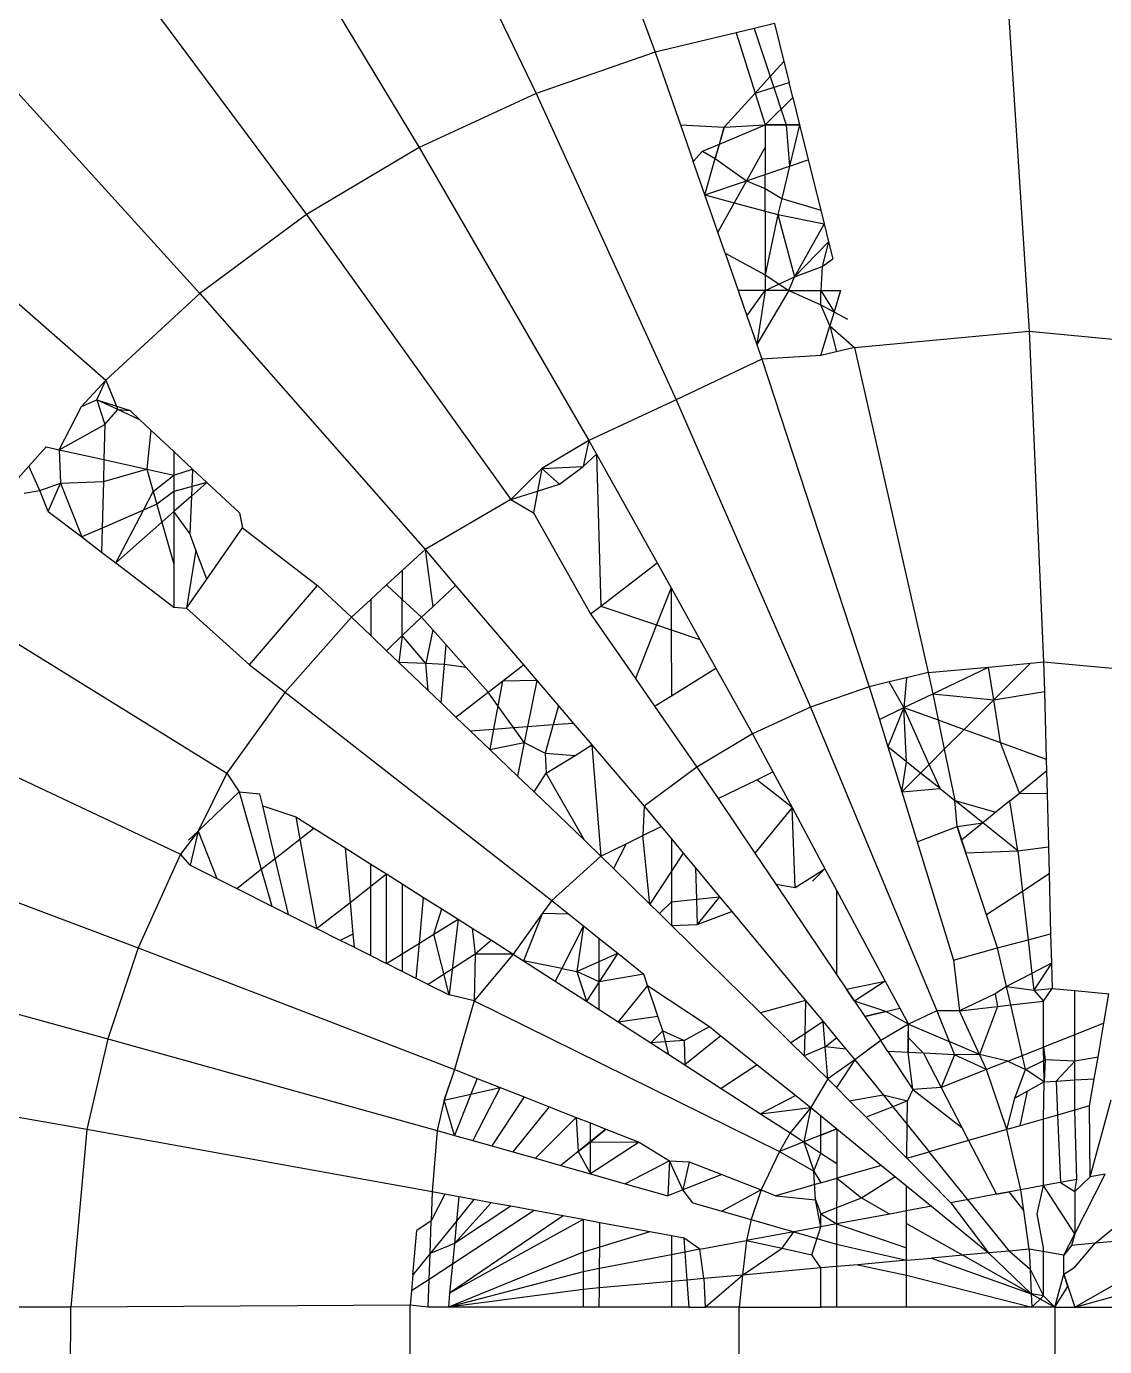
# Model space of a CAD drawing. Header units: millimetres. Extents: x 153 to 4750, y 92 to 3343.
# Drawn here: x 2632.119 to 2634.4, y 1089.032 to 1091.824 of the extents above; entities that cross this region are included whole.
import ezdxf

# ---------------------------------------------------------------- set-up
doc = ezdxf.new("R2010")
doc.units = ezdxf.units.MM

msp = doc.modelspace()

# ---------------------------------------------------------------- linework, layer by layer
for p, q in [((2633.2058, 1092.4273), (2633.4494, 1091.7697)), ((2632.8914, 1092.3185), (2633.1974, 1091.6825)), ((2632.5829, 1092.1755), (2632.9501, 1091.5679)), ((2632.2855, 1091.9988), (2632.7118, 1091.4263)), ((2634.1954, 1091.8763), (2634.2401, 1091.1793)), ((2633.7021, 1091.8302), (2633.6589, 1091.8199)), ((2633.7021, 1091.8302), (2633.7218, 1091.7501)), ((2633.6209, 1091.8108), (2633.4494, 1091.7697)), ((2633.6589, 1091.8199), (2633.6209, 1091.8108)), ((2633.6209, 1091.8108), (2633.661, 1091.6831)), ((2633.6589, 1091.8199), (2633.6927, 1091.718)), ((2632.0044, 1091.7899), (2632.4865, 1091.2589)), ((2633.4494, 1091.7697), (2633.1974, 1091.6825)), ((2633.4494, 1091.7697), (2633.503, 1091.6156)), ((2633.6927, 1091.718), (2633.7218, 1091.7501)), ((2633.7218, 1091.7501), (2633.7328, 1091.7055)), ((2633.661, 1091.6831), (2633.6927, 1091.718)), ((2633.6927, 1091.718), (2633.7265, 1091.6156)), ((2633.661, 1091.6831), (2633.7328, 1091.7055)), ((2633.7407, 1091.6735), (2633.7328, 1091.7055)), ((2633.1974, 1091.6825), (2632.9501, 1091.5679)), ((2633.1974, 1091.6825), (2633.4941, 1091.0344)), ((2633.5954, 1091.6108), (2633.661, 1091.6831)), ((2633.661, 1091.6831), (2633.6821, 1091.6156)), ((2633.7407, 1091.6735), (2633.6821, 1091.6156)), ((2633.7407, 1091.6735), (2633.755, 1091.6156)), ((2633.503, 1091.6156), (2633.5954, 1091.6108)), ((2633.503, 1091.6156), (2633.5298, 1091.5385)), ((2633.5954, 1091.6108), (2633.5764, 1091.5446)), ((2633.5852, 1091.5753), (2633.6821, 1091.6156)), ((2633.5852, 1091.5753), (2633.5954, 1091.6108)), ((2633.5954, 1091.6108), (2633.6821, 1091.6156)), ((2633.755, 1091.6156), (2633.6821, 1091.6156)), ((2633.6821, 1091.6156), (2633.6821, 1091.5684)), ((2633.6821, 1091.6156), (2633.7265, 1091.6156)), ((2633.7265, 1091.6156), (2633.755, 1091.6156)), ((2633.7265, 1091.6156), (2633.7337, 1091.5282)), ((2633.755, 1091.6156), (2633.7337, 1091.5282)), ((2633.755, 1091.6156), (2633.7733, 1091.5416)), ((2633.5497, 1091.5605), (2633.5852, 1091.5753)), ((2633.5764, 1091.5446), (2633.5852, 1091.5753)), ((2631.7446, 1091.5514), (2632.2875, 1091.0762)), ((2632.9501, 1091.5679), (2632.7118, 1091.4263)), ((2632.9501, 1091.5679), (2633.3092, 1090.9487)), ((2633.5298, 1091.5385), (2633.5497, 1091.5605)), ((2633.5497, 1091.5605), (2633.5764, 1091.5446)), ((2633.6821, 1091.5684), (2633.6425, 1091.4974)), ((2633.6821, 1091.5684), (2633.6821, 1091.5108)), ((2633.5544, 1091.4677), (2633.5298, 1091.5385)), ((2633.5544, 1091.4677), (2633.5764, 1091.5446)), ((2633.5764, 1091.5446), (2633.6425, 1091.4974)), ((2633.6821, 1091.5108), (2633.7337, 1091.5282)), ((2633.7337, 1091.5282), (2633.7172, 1091.4604)), ((2633.7337, 1091.5282), (2633.7733, 1091.5416)), ((2633.7733, 1091.5416), (2633.7996, 1091.4353)), ((2633.5544, 1091.4677), (2633.6425, 1091.4974)), ((2633.6425, 1091.4974), (2633.6166, 1091.451)), ((2633.6425, 1091.4974), (2633.6821, 1091.5108)), ((2633.6425, 1091.4974), (2633.6821, 1091.4813)), ((2633.6821, 1091.4813), (2633.6821, 1091.5108)), ((2633.5544, 1091.4677), (2633.6166, 1091.451)), ((2633.5819, 1091.3886), (2633.5544, 1091.4677)), ((2633.6821, 1091.4335), (2633.6821, 1091.4813)), ((2633.6821, 1091.4813), (2633.7172, 1091.4604)), ((2633.6166, 1091.451), (2633.5819, 1091.3886)), ((2633.6166, 1091.451), (2633.6821, 1091.4335)), ((2633.6821, 1091.4335), (2633.7088, 1091.4263)), ((2633.6821, 1091.4335), (2633.6821, 1091.2988)), ((2633.7172, 1091.4604), (2633.7088, 1091.4263)), ((2633.7172, 1091.4604), (2633.7996, 1091.4353)), ((2633.7996, 1091.4353), (2633.8066, 1091.4069)), ((2632.7118, 1091.4263), (2632.4865, 1091.2589)), ((2632.7118, 1091.4263), (2633.1444, 1090.8236)), ((2633.7088, 1091.4263), (2633.6821, 1091.2988)), ((2633.7088, 1091.4263), (2633.8066, 1091.4069)), ((2633.7088, 1091.4263), (2633.7439, 1091.2946)), ((2633.8066, 1091.4069), (2633.7439, 1091.2946)), ((2633.8066, 1091.4069), (2633.8161, 1091.3685)), ((2633.5973, 1091.3443), (2633.5819, 1091.3886)), ((2633.7439, 1091.2946), (2633.8161, 1091.3685)), ((2633.8161, 1091.3685), (2633.8024, 1091.3163)), ((2633.8161, 1091.3685), (2633.8249, 1091.3326)), ((2633.5973, 1091.3443), (2633.6821, 1091.2988)), ((2633.5973, 1091.3443), (2633.6247, 1091.2656)), ((2633.8024, 1091.3163), (2633.8249, 1091.3326)), ((2633.6821, 1091.2988), (2633.6821, 1091.2656)), ((2633.6821, 1091.2988), (2633.7324, 1091.2656)), ((2633.6821, 1091.2656), (2633.7439, 1091.2946)), ((2633.7324, 1091.2656), (2633.7439, 1091.2946)), ((2633.7439, 1091.2946), (2633.8024, 1091.3163)), ((2633.8024, 1091.3163), (2633.8001, 1091.2656)), ((2633.6821, 1091.2656), (2633.6247, 1091.2656)), ((2633.6247, 1091.2656), (2633.6433, 1091.2119)), ((2633.6433, 1091.2119), (2633.6821, 1091.2656)), ((2633.6821, 1091.2656), (2633.6643, 1091.1515)), ((2633.7324, 1091.2656), (2633.6643, 1091.1515)), ((2633.7324, 1091.2656), (2633.6821, 1091.2656)), ((2633.7324, 1091.2656), (2633.8001, 1091.2656)), ((2633.7324, 1091.2656), (2633.8001, 1091.2355)), ((2633.8001, 1091.2656), (2633.8415, 1091.2656)), ((2633.8001, 1091.2355), (2633.8001, 1091.2656)), ((2633.8001, 1091.2656), (2633.8279, 1091.2206)), ((2633.8415, 1091.2656), (2633.8279, 1091.2206)), ((2632.4865, 1091.2589), (2632.2875, 1091.0762)), ((2632.4865, 1091.2589), (2632.9626, 1090.7177)), ((2633.6433, 1091.2119), (2633.6643, 1091.1515)), ((2633.819, 1091.1907), (2633.8001, 1091.2355)), ((2633.8001, 1091.2355), (2633.8563, 1091.2053)), ((2633.8279, 1091.2206), (2633.819, 1091.1907)), ((2633.8001, 1091.1278), (2633.819, 1091.1907)), ((2633.819, 1091.1907), (2633.8329, 1091.1357)), ((2633.819, 1091.1907), (2633.8713, 1091.1448)), ((2633.8713, 1091.1448), (2634.2401, 1091.1793)), ((2634.2401, 1091.1793), (2634.6089, 1091.1448)), ((2634.2401, 1091.1793), (2634.2708, 1090.4803)), ((2633.6643, 1091.1515), (2633.675, 1091.1207)), ((2633.8001, 1091.1278), (2633.675, 1091.1207)), ((2633.8713, 1091.1448), (2633.8001, 1091.1278)), ((2633.8713, 1091.1448), (2634.0271, 1090.4575)), ((2633.675, 1091.1207), (2633.4941, 1091.0344)), ((2633.675, 1091.1207), (2633.9023, 1090.4276)), ((2632.2875, 1091.0762), (2632.2363, 1091.0204)), ((2632.2683, 1091.0344), (2632.2875, 1091.0762)), ((2632.2875, 1091.0762), (2632.313, 1091.0137)), ((2632.1884, 1090.929), (2632.2363, 1091.0204)), ((2632.2363, 1091.0204), (2632.2683, 1091.0344)), ((2632.313, 1091.0137), (2632.2683, 1091.0344)), ((2632.2683, 1091.0344), (2632.3386, 1091.0115)), ((2632.2683, 1091.0344), (2632.2852, 1090.9822)), ((2633.4941, 1091.0344), (2633.3092, 1090.9487)), ((2633.4941, 1091.0344), (2633.7777, 1090.3845)), ((2632.2852, 1090.9822), (2632.313, 1091.0137)), ((2632.3591, 1090.9923), (2632.313, 1091.0137)), ((2632.313, 1091.0137), (2632.3386, 1091.0115)), ((2632.3386, 1091.0115), (2632.3591, 1090.9923)), ((2632.3591, 1090.9923), (2632.3825, 1090.9705)), ((2632.1884, 1090.929), (2632.2852, 1090.9822)), ((2632.2852, 1090.9822), (2632.2834, 1090.908)), ((2632.3825, 1090.9705), (2632.3739, 1090.8879)), ((2632.3825, 1090.9705), (2632.4315, 1090.9248)), ((2632.1243, 1090.8939), (2632.1609, 1090.9351)), ((2632.1609, 1090.9351), (2632.1884, 1090.929)), ((2633.3092, 1090.9487), (2633.2095, 1090.8895)), ((2633.3092, 1090.9487), (2633.2971, 1090.8933)), ((2633.3092, 1090.9487), (2633.3254, 1090.9197)), ((2632.1884, 1090.929), (2632.1914, 1090.858)), ((2632.1884, 1090.929), (2632.2834, 1090.908)), ((2632.2834, 1090.908), (2632.2822, 1090.8617)), ((2632.2834, 1090.908), (2632.3739, 1090.8879)), ((2632.4315, 1090.9248), (2632.4315, 1090.8752)), ((2632.4315, 1090.9248), (2632.4709, 1090.8881)), ((2633.2971, 1090.8933), (2633.3254, 1090.9197)), ((2633.3254, 1090.9197), (2633.3342, 1090.5981)), ((2633.3254, 1090.9197), (2633.4539, 1090.6894)), ((2632.1243, 1090.8939), (2632.0905, 1090.8557)), ((2632.1481, 1090.8429), (2632.1243, 1090.8939)), ((2632.2822, 1090.8617), (2632.3739, 1090.8879)), ((2632.3739, 1090.8879), (2632.3875, 1090.8405)), ((2632.3739, 1090.8879), (2632.4315, 1090.8752)), ((2632.3875, 1090.8405), (2632.4315, 1090.8752)), ((2632.4315, 1090.8752), (2632.4709, 1090.8881)), ((2632.4315, 1090.8752), (2632.4315, 1090.8403)), ((2632.4709, 1090.8881), (2632.4684, 1090.8306)), ((2632.4709, 1090.8881), (2632.5014, 1090.8597)), ((2633.2095, 1090.8895), (2633.1444, 1090.8236)), ((2633.2095, 1090.8895), (2633.2005, 1090.8412)), ((2633.2095, 1090.8895), (2633.2971, 1090.8933)), ((2633.247, 1090.8557), (2633.2095, 1090.8895)), ((2633.247, 1090.8557), (2633.2971, 1090.8933)), ((2632.1481, 1090.8429), (2632.1914, 1090.858)), ((2632.1654, 1090.7985), (2632.1914, 1090.858)), ((2632.1914, 1090.858), (2632.2822, 1090.8617)), ((2632.1914, 1090.858), (2632.2364, 1090.7444)), ((2632.2822, 1090.8617), (2632.2798, 1090.7633)), ((2632.5014, 1090.8597), (2632.4315, 1090.8403)), ((2632.5014, 1090.8597), (2632.4684, 1090.8306)), ((2632.5014, 1090.8597), (2632.5703, 1090.7954)), ((2633.2005, 1090.8412), (2633.247, 1090.8557)), ((2632.1145, 1090.8373), (2632.1481, 1090.8429)), ((2632.1654, 1090.7985), (2632.1481, 1090.8429)), ((2632.367, 1090.8013), (2632.3875, 1090.8405)), ((2632.3875, 1090.8405), (2632.4061, 1090.7756)), ((2632.4315, 1090.8403), (2632.3952, 1090.8136)), ((2632.4315, 1090.8403), (2632.4315, 1090.798)), ((2632.4684, 1090.8306), (2632.4315, 1090.798)), ((2632.4684, 1090.8306), (2632.465, 1090.7514)), ((2633.1444, 1090.8236), (2632.9626, 1090.7177)), ((2633.1444, 1090.8236), (2633.2005, 1090.8412)), ((2633.1444, 1090.8236), (2633.1921, 1090.7954)), ((2633.2005, 1090.8412), (2633.1921, 1090.7954)), ((2632.1654, 1090.7985), (2632.2364, 1090.7444)), ((2632.367, 1090.8013), (2632.2798, 1090.7633)), ((2632.3086, 1090.6894), (2632.367, 1090.8013)), ((2632.3952, 1090.8136), (2632.367, 1090.8013)), ((2632.4315, 1090.798), (2632.4061, 1090.7756)), ((2632.4315, 1090.798), (2632.4315, 1090.6867)), ((2632.465, 1090.7514), (2632.4315, 1090.798)), ((2632.5703, 1090.7954), (2632.5763, 1090.7635)), ((2633.1921, 1090.7954), (2633.3126, 1090.5816)), ((2632.2798, 1090.7633), (2632.2364, 1090.7444)), ((2632.2798, 1090.7633), (2632.2786, 1090.7122)), ((2632.4061, 1090.7756), (2632.3086, 1090.6894)), ((2632.4061, 1090.7756), (2632.4315, 1090.6867)), ((2632.5011, 1090.6554), (2632.5763, 1090.7635)), ((2632.5763, 1090.7635), (2632.735, 1090.6419)), ((2632.2364, 1090.7444), (2632.2786, 1090.7122)), ((2632.4781, 1090.7165), (2632.465, 1090.7514)), ((2632.2786, 1090.7122), (2632.3086, 1090.6894)), ((2632.4781, 1090.7165), (2632.4582, 1090.5936)), ((2632.5011, 1090.6554), (2632.4781, 1090.7165)), ((2632.9626, 1090.7177), (2632.9145, 1090.6736)), ((2632.9626, 1090.7177), (2633.0274, 1090.6419)), ((2632.9626, 1090.7177), (2632.9791, 1090.5969)), ((2632.3086, 1090.6894), (2632.4315, 1090.5956)), ((2632.4315, 1090.6867), (2632.4315, 1090.5956)), ((2633.3342, 1090.5981), (2633.4539, 1090.6894)), ((2633.4539, 1090.6894), (2633.4833, 1090.6365)), ((2632.4582, 1090.5936), (2632.5011, 1090.6554)), ((2632.9145, 1090.6736), (2632.8812, 1090.643)), ((2632.9145, 1090.6736), (2632.9145, 1090.6124)), ((2631.9261, 1090.6263), (2632.5437, 1090.2449)), ((2632.5913, 1090.4737), (2632.735, 1090.6419)), ((2632.735, 1090.6419), (2632.807, 1090.5748)), ((2632.8812, 1090.643), (2632.8479, 1090.6124)), ((2632.9145, 1090.6124), (2632.8812, 1090.643)), ((2632.9791, 1090.5969), (2633.0274, 1090.6419)), ((2633.0274, 1090.6419), (2633.1711, 1090.4737)), ((2633.4833, 1090.6365), (2633.4524, 1090.5585)), ((2633.4833, 1090.6365), (2633.4835, 1090.548)), ((2633.4833, 1090.6365), (2633.544, 1090.5277)), ((2632.4315, 1090.5956), (2632.4582, 1090.5936)), ((2632.8479, 1090.6124), (2632.807, 1090.5748)), ((2632.8479, 1090.6124), (2632.8479, 1090.5357)), ((2632.9554, 1090.5748), (2632.9145, 1090.6124)), ((2632.9145, 1090.5357), (2632.9145, 1090.6124)), ((2632.9554, 1090.5748), (2632.9791, 1090.5969)), ((2633.3126, 1090.5816), (2633.3342, 1090.5981)), ((2633.3342, 1090.5981), (2633.4524, 1090.5585)), ((2632.4582, 1090.5936), (2632.5913, 1090.4737)), ((2632.807, 1090.5748), (2632.6666, 1090.4163)), ((2632.807, 1090.5748), (2632.8479, 1090.5357)), ((2632.9145, 1090.5357), (2632.9554, 1090.5748)), ((2632.9791, 1090.5481), (2632.9554, 1090.5748)), ((2633.3126, 1090.5816), (2633.4075, 1090.4451)), ((2632.9791, 1090.5481), (2632.9642, 1090.4766)), ((2633.0075, 1090.516), (2632.9791, 1090.5481)), ((2633.4524, 1090.5585), (2633.4075, 1090.4451)), ((2633.4524, 1090.5585), (2633.4835, 1090.548)), ((2633.4835, 1090.548), (2633.4839, 1090.4086)), ((2633.4835, 1090.548), (2633.544, 1090.5277)), ((2632.8479, 1090.5357), (2632.8812, 1090.5038)), ((2632.8812, 1090.5038), (2632.9145, 1090.5357)), ((2632.9145, 1090.5357), (2632.9069, 1090.4792)), ((2632.9642, 1090.4766), (2632.9145, 1090.5357)), ((2633.0038, 1090.4748), (2633.0075, 1090.516)), ((2633.0496, 1090.4685), (2633.0075, 1090.516)), ((2633.544, 1090.5277), (2633.578, 1090.4667)), ((2632.8812, 1090.5038), (2632.9069, 1090.4792)), ((2632.5913, 1090.4737), (2632.6666, 1090.4163)), ((2632.9642, 1090.4766), (2632.9069, 1090.4792)), ((2632.9069, 1090.4792), (2632.9693, 1090.4195)), ((2633.0038, 1090.4748), (2632.9642, 1090.4766)), ((2632.9693, 1090.4195), (2632.9642, 1090.4766)), ((2632.9965, 1090.3935), (2633.0038, 1090.4748)), ((2633.0496, 1090.4685), (2633.0038, 1090.4748)), ((2633.0958, 1090.4163), (2633.0496, 1090.4685)), ((2633.1262, 1090.4395), (2633.1711, 1090.4737)), ((2633.1711, 1090.4737), (2633.1989, 1090.4412)), ((2633.4839, 1090.4086), (2633.578, 1090.4667)), ((2633.578, 1090.4667), (2633.6554, 1090.3279)), ((2634.0271, 1090.4575), (2633.9808, 1090.4464)), ((2634.0271, 1090.4575), (2634.1545, 1090.4694)), ((2634.0271, 1090.4575), (2634.0364, 1090.4128)), ((2634.0364, 1090.4128), (2634.1545, 1090.4694)), ((2634.1545, 1090.4694), (2634.2434, 1090.4777)), ((2634.1656, 1090.4), (2634.1545, 1090.4694)), ((2634.2434, 1090.4777), (2634.1656, 1090.4)), ((2634.2434, 1090.4777), (2634.2708, 1090.4803)), ((2634.2708, 1090.4803), (2634.5149, 1090.4575)), ((2634.2708, 1090.4803), (2634.2727, 1090.4174)), ((2633.0958, 1090.4163), (2633.1262, 1090.4395)), ((2633.1262, 1090.4395), (2633.1166, 1090.3874)), ((2633.1989, 1090.4412), (2633.1262, 1090.4395)), ((2633.1989, 1090.4412), (2633.1792, 1090.3434)), ((2633.1989, 1090.4412), (2633.2451, 1090.3871)), ((2633.4075, 1090.4451), (2633.4482, 1090.3866)), ((2633.9444, 1090.4377), (2633.9023, 1090.4276)), ((2633.9808, 1090.4464), (2633.9444, 1090.4377)), ((2633.9754, 1090.3836), (2633.9444, 1090.4377)), ((2633.9808, 1090.4464), (2633.9754, 1090.3836)), ((2632.6666, 1090.4163), (2632.5437, 1090.2449)), ((2632.6666, 1090.4163), (2633.2305, 1089.9758)), ((2632.9693, 1090.4195), (2632.9965, 1090.3935)), ((2633.028, 1090.3633), (2633.0958, 1090.4163)), ((2633.1166, 1090.3874), (2633.0958, 1090.4163)), ((2633.4482, 1090.3866), (2633.4839, 1090.4086)), ((2633.9023, 1090.4276), (2633.7777, 1090.3845)), ((2633.9023, 1090.4276), (2633.9236, 1090.3582)), ((2633.9754, 1090.3836), (2634.0364, 1090.4128)), ((2634.0364, 1090.4128), (2634.1656, 1090.4)), ((2634.0364, 1090.4128), (2634.048, 1090.3574)), ((2634.1656, 1090.4), (2634.2727, 1090.4174)), ((2634.2727, 1090.4174), (2634.2764, 1090.2748)), ((2631.787, 1090.3836), (2632.4455, 1090.0734)), ((2632.9965, 1090.3935), (2633.028, 1090.3633)), ((2633.1166, 1090.3874), (2633.1074, 1090.338)), ((2633.1497, 1090.3412), (2633.1166, 1090.3874)), ((2633.2451, 1090.3871), (2633.2338, 1090.3476)), ((2633.2451, 1090.3871), (2633.2761, 1090.3508)), ((2633.4482, 1090.3866), (2633.5376, 1090.2579)), ((2633.7777, 1090.3845), (2633.6554, 1090.3279)), ((2633.7777, 1090.3845), (2634.0453, 1089.7422)), ((2633.9236, 1090.3582), (2633.9754, 1090.3836)), ((2633.9754, 1090.3836), (2633.9414, 1090.3006)), ((2633.9754, 1090.3836), (2634.048, 1090.3574)), ((2634.0291, 1090.2635), (2633.9754, 1090.3836)), ((2633.9808, 1090.2691), (2633.9754, 1090.3836)), ((2634.1656, 1090.4), (2634.1031, 1090.3374)), ((2634.18, 1090.3096), (2634.1656, 1090.4)), ((2633.028, 1090.3633), (2633.0583, 1090.3343)), ((2633.1792, 1090.3434), (2633.2338, 1090.3476)), ((2633.2338, 1090.3476), (2633.2165, 1090.2869)), ((2633.2338, 1090.3476), (2633.2761, 1090.3508)), ((2633.2761, 1090.3508), (2633.3156, 1090.3047)), ((2633.9236, 1090.3582), (2633.9414, 1090.3006)), ((2634.048, 1090.3574), (2634.1031, 1090.3374)), ((2634.048, 1090.3574), (2634.0609, 1090.2953)), ((2633.0583, 1090.3343), (2633.1074, 1090.338)), ((2633.0583, 1090.3343), (2633.0994, 1090.2949)), ((2633.1074, 1090.338), (2633.0994, 1090.2949)), ((2633.1074, 1090.338), (2633.1497, 1090.3412)), ((2633.1497, 1090.3412), (2633.1792, 1090.3434)), ((2633.1724, 1090.3095), (2633.1497, 1090.3412)), ((2633.1792, 1090.3434), (2633.1724, 1090.3095)), ((2633.6554, 1090.3279), (2633.5376, 1090.2579)), ((2633.6554, 1090.3279), (2633.6985, 1090.2477)), ((2634.1031, 1090.3374), (2634.0609, 1090.2953)), ((2634.1031, 1090.3374), (2634.18, 1090.3096)), ((2633.0994, 1090.2949), (2633.1724, 1090.3095)), ((2633.0994, 1090.2949), (2633.1581, 1090.2387)), ((2633.1724, 1090.3095), (2633.1581, 1090.2387)), ((2633.1724, 1090.3095), (2633.2165, 1090.2869)), ((2633.2799, 1090.2826), (2633.3156, 1090.3047)), ((2633.3156, 1090.3047), (2633.3348, 1090.0694)), ((2633.3156, 1090.3047), (2633.4263, 1090.1751)), ((2633.9808, 1090.2691), (2633.9414, 1090.3006)), ((2633.9414, 1090.3006), (2633.9708, 1090.2051)), ((2634.0609, 1090.2953), (2634.0291, 1090.2635)), ((2634.0609, 1090.2953), (2634.0834, 1090.1871)), ((2634.18, 1090.3096), (2634.2764, 1090.2748)), ((2634.22, 1090.2025), (2634.18, 1090.3096)), ((2633.2165, 1090.2869), (2633.2187, 1090.2449)), ((2633.2165, 1090.2869), (2633.2799, 1090.2826)), ((2633.2187, 1090.2449), (2633.2799, 1090.2826)), ((2633.9708, 1090.2051), (2633.9808, 1090.2691)), ((2634.0108, 1090.2451), (2633.9808, 1090.2691)), ((2634.0291, 1090.2635), (2634.0108, 1090.2451)), ((2634.052, 1090.2122), (2634.0291, 1090.2635)), ((2634.2764, 1090.2748), (2634.277, 1090.2488)), ((2632.5437, 1090.2449), (2632.4827, 1090.1223)), ((2632.5437, 1090.2449), (2632.5693, 1090.2053)), ((2633.1581, 1090.2387), (2633.1931, 1090.2053)), ((2633.1931, 1090.2053), (2633.2187, 1090.2449)), ((2633.3, 1090.1029), (2633.2187, 1090.2449)), ((2633.5376, 1090.2579), (2633.4263, 1090.1751)), ((2633.5376, 1090.2579), (2633.5827, 1090.191)), ((2633.6646, 1090.2311), (2633.6985, 1090.2477)), ((2633.6985, 1090.2477), (2633.739, 1090.1722)), ((2634.0108, 1090.2451), (2633.9708, 1090.2051)), ((2634.052, 1090.2122), (2634.0108, 1090.2451)), ((2634.277, 1090.2488), (2634.22, 1090.2025)), ((2634.277, 1090.2488), (2634.2783, 1090.2019)), ((2632.4827, 1090.1223), (2632.5693, 1090.2053)), ((2632.5693, 1090.2053), (2632.6162, 1090.0416)), ((2632.5693, 1090.2053), (2632.6133, 1090.2009)), ((2633.1931, 1090.2053), (2633.3, 1090.1029)), ((2633.5827, 1090.191), (2633.6646, 1090.2311)), ((2633.739, 1090.1722), (2633.6646, 1090.2311)), ((2633.9708, 1090.2051), (2634.052, 1090.2122)), ((2633.9708, 1090.2051), (2634.0032, 1090.0999)), ((2634.052, 1090.2122), (2634.0834, 1090.1871)), ((2632.6193, 1090.1758), (2632.6133, 1090.2009)), ((2633.5827, 1090.191), (2633.6604, 1090.0754)), ((2634.088, 1090.1318), (2634.0834, 1090.1871)), ((2634.1427, 1090.1397), (2634.0834, 1090.1871)), ((2634.0834, 1090.1871), (2634.1702, 1090.1621)), ((2634.1998, 1090.1861), (2634.1702, 1090.1621)), ((2634.1998, 1090.1861), (2634.22, 1090.2025)), ((2634.2167, 1090.0806), (2634.1998, 1090.1861)), ((2634.22, 1090.2025), (2634.2783, 1090.2019)), ((2634.2783, 1090.2019), (2634.2812, 1090.0888)), ((2632.6457, 1090.0647), (2632.6193, 1090.1758)), ((2632.6193, 1090.1758), (2632.6893, 1090.1529)), ((2632.6893, 1090.1529), (2632.698, 1090.1055)), ((2632.6893, 1090.1529), (2632.7276, 1090.1287)), ((2633.4263, 1090.1751), (2633.4236, 1090.113)), ((2633.4263, 1090.1751), (2633.4622, 1090.1319)), ((2633.739, 1090.1722), (2633.6604, 1090.0754)), ((2633.7457, 1090.0029), (2633.739, 1090.1722)), ((2633.739, 1090.1722), (2633.8085, 1090.0428)), ((2634.1702, 1090.1621), (2634.1427, 1090.1397)), ((2631.6745, 1090.1318), (2632.3556, 1089.8752)), ((2632.4827, 1090.1223), (2632.4455, 1090.0734)), ((2632.4624, 1090.1029), (2632.4827, 1090.1223)), ((2632.4827, 1090.1223), (2632.4659, 1090.0503)), ((2632.4827, 1090.1223), (2632.5224, 1090.022)), ((2632.698, 1090.1055), (2632.7276, 1090.1287)), ((2632.7276, 1090.1287), (2632.7936, 1090.087)), ((2633.4236, 1090.113), (2633.4622, 1090.1319)), ((2633.4622, 1090.1319), (2633.4839, 1090.1058)), ((2634.0032, 1090.0999), (2634.088, 1090.1318)), ((2634.088, 1090.1318), (2634.1427, 1090.1397)), ((2634.0975, 1090.1031), (2634.088, 1090.1318)), ((2634.088, 1090.1318), (2634.1064, 1090.0766)), ((2634.1427, 1090.1397), (2634.0975, 1090.1031)), ((2634.2167, 1090.0806), (2634.1427, 1090.1397)), ((2632.6457, 1090.0647), (2632.698, 1090.1055)), ((2632.698, 1090.1055), (2632.733, 1089.9165)), ((2633.3, 1090.1029), (2633.3348, 1090.0694)), ((2633.3348, 1090.0694), (2633.3878, 1090.0954)), ((2633.3878, 1090.0954), (2633.361, 1090.0436)), ((2633.3878, 1090.0954), (2633.4236, 1090.113)), ((2633.4383, 1089.9677), (2633.4236, 1090.113)), ((2633.4839, 1090.1058), (2633.4839, 1090.0374)), ((2633.4839, 1090.1058), (2633.5089, 1090.0756)), ((2634.0032, 1090.0999), (2634.0802, 1089.8497)), ((2634.1064, 1090.0766), (2634.0975, 1090.1031)), ((2632.4455, 1090.0734), (2632.3556, 1089.8752)), ((2632.4659, 1090.0503), (2632.4455, 1090.0734)), ((2632.7936, 1090.087), (2632.804, 1089.9716)), ((2632.7936, 1090.087), (2632.8479, 1090.0527)), ((2633.3348, 1090.0694), (2633.2305, 1089.9758)), ((2633.3348, 1090.0694), (2633.361, 1090.0436)), ((2633.5089, 1090.0756), (2633.4839, 1090.0374)), ((2633.5089, 1090.0756), (2633.5348, 1090.0444)), ((2633.6604, 1090.0754), (2633.7044, 1090.01)), ((2634.1064, 1090.0766), (2634.2167, 1090.0806)), ((2634.1502, 1089.9453), (2634.1064, 1090.0766)), ((2634.2167, 1090.0806), (2634.2812, 1090.0888)), ((2634.2167, 1090.0806), (2634.2264, 1089.995)), ((2634.2812, 1090.0888), (2634.2826, 1090.0318)), ((2632.4659, 1090.0503), (2632.5224, 1090.022)), ((2632.5643, 1090.0011), (2632.6162, 1090.0416)), ((2632.6162, 1090.0416), (2632.6457, 1090.0647)), ((2632.6162, 1090.0416), (2632.6384, 1089.9639)), ((2632.6739, 1089.9461), (2632.6457, 1090.0647)), ((2632.8479, 1090.0058), (2632.8479, 1090.0527)), ((2632.8479, 1090.0527), (2632.8812, 1090.0317)), ((2633.361, 1090.0436), (2633.4383, 1089.9677)), ((2633.4839, 1090.0374), (2633.4383, 1089.9677)), ((2633.4839, 1090.0374), (2633.4839, 1089.9725)), ((2633.5348, 1090.0444), (2633.5366, 1089.9781)), ((2633.5348, 1090.0444), (2633.5856, 1089.9832)), ((2633.7457, 1090.0029), (2633.8085, 1090.0428)), ((2633.8085, 1090.0428), (2633.7823, 1090.0167)), ((2633.8085, 1090.0428), (2633.8329, 1089.9974)), ((2632.5224, 1090.022), (2632.5643, 1090.0011)), ((2632.8479, 1090.0058), (2632.8812, 1090.0317)), ((2632.8812, 1090.0317), (2632.9145, 1090.0106)), ((2632.8812, 1089.8423), (2632.8812, 1090.0317)), ((2632.9145, 1090.0106), (2632.9594, 1089.9823)), ((2632.9145, 1090.0106), (2632.9145, 1089.8628)), ((2633.7044, 1090.01), (2633.7457, 1090.0029)), ((2633.7044, 1090.01), (2633.8329, 1089.8191)), ((2634.2826, 1090.0318), (2634.2264, 1089.995)), ((2634.2826, 1090.0318), (2634.2859, 1089.9052)), ((2632.5643, 1090.0011), (2632.6384, 1089.9639)), ((2632.804, 1089.9716), (2632.8479, 1090.0058)), ((2632.8479, 1089.859), (2632.8479, 1090.0058)), ((2632.9506, 1089.8851), (2632.9594, 1089.9823)), ((2632.9594, 1089.9823), (2632.9978, 1089.958)), ((2633.5366, 1089.9781), (2633.5856, 1089.9832)), ((2633.5856, 1089.9832), (2633.5381, 1089.9247)), ((2633.5856, 1089.9832), (2633.6113, 1089.9523)), ((2633.8329, 1089.9974), (2633.8329, 1089.8191)), ((2633.8329, 1089.9974), (2633.9361, 1089.8052)), ((2634.2264, 1089.995), (2634.1502, 1089.9453)), ((2634.2264, 1089.995), (2634.238, 1089.8924)), ((2632.6384, 1089.9639), (2632.6739, 1089.9461)), ((2632.733, 1089.9165), (2632.804, 1089.9716)), ((2632.804, 1089.9716), (2632.8101, 1089.9041)), ((2632.9815, 1089.9041), (2632.9978, 1089.958)), ((2632.9978, 1089.958), (2633.033, 1089.9358)), ((2633.2305, 1089.9758), (2633.2109, 1089.9485)), ((2633.2305, 1089.9758), (2633.2659, 1089.9475)), ((2633.4583, 1089.9481), (2633.4383, 1089.9677)), ((2633.4583, 1089.9481), (2633.4839, 1089.9725)), ((2633.4839, 1089.9725), (2633.5366, 1089.9781)), ((2633.4839, 1089.9725), (2633.4839, 1089.923)), ((2633.5366, 1089.9781), (2633.5381, 1089.9247)), ((2632.6739, 1089.9461), (2632.733, 1089.9165)), ((2632.9815, 1089.9041), (2633.033, 1089.9358)), ((2633.033, 1089.9358), (2633.0134, 1089.776)), ((2633.033, 1089.9358), (2633.0624, 1089.9172)), ((2633.2109, 1089.9485), (2633.1492, 1089.8624)), ((2633.2109, 1089.9485), (2633.1712, 1089.8482)), ((2633.2109, 1089.9485), (2633.2659, 1089.9475)), ((2633.2659, 1089.9475), (2633.2981, 1089.9218)), ((2633.4839, 1089.923), (2633.4583, 1089.9481)), ((2633.5381, 1089.9247), (2633.6113, 1089.9523)), ((2633.6113, 1089.9523), (2633.7674, 1089.7644)), ((2634.1736, 1089.8752), (2634.1502, 1089.9453)), ((2632.7833, 1089.8913), (2632.733, 1089.9165)), ((2632.8101, 1089.9041), (2632.7833, 1089.8913)), ((2632.8101, 1089.9041), (2632.8125, 1089.8767)), ((2632.9506, 1089.8851), (2632.9815, 1089.9041)), ((2633.0134, 1089.776), (2632.9815, 1089.9041)), ((2633.0624, 1089.9172), (2633.0686, 1089.8624)), ((2633.0624, 1089.9172), (2633.1032, 1089.8914)), ((2633.2981, 1089.9218), (2633.2517, 1089.8321)), ((2633.2981, 1089.9218), (2633.2839, 1089.8256)), ((2633.2981, 1089.9218), (2633.3309, 1089.8955)), ((2633.4839, 1089.923), (2633.5381, 1089.9247)), ((2633.4839, 1089.923), (2633.672, 1089.7383)), ((2634.238, 1089.8924), (2634.2859, 1089.9052)), ((2634.2859, 1089.9052), (2634.2875, 1089.8428)), ((2631.5888, 1089.8752), (2632.2916, 1089.6834)), ((2632.3556, 1089.8752), (2632.2916, 1089.6834)), ((2632.3556, 1089.8752), (2633.0251, 1089.6185)), ((2632.8125, 1089.8767), (2632.7833, 1089.8913)), ((2632.8125, 1089.8767), (2632.8479, 1089.859)), ((2632.9145, 1089.8628), (2632.9506, 1089.8851)), ((2632.944, 1089.8108), (2632.9506, 1089.8851)), ((2633.1032, 1089.8914), (2633.0686, 1089.8624)), ((2633.1032, 1089.8914), (2633.1492, 1089.8624)), ((2633.3309, 1089.8464), (2633.3309, 1089.8955)), ((2633.3309, 1089.8955), (2633.3704, 1089.8639)), ((2634.0802, 1089.8497), (2634.1736, 1089.8752)), ((2634.1736, 1089.8752), (2634.238, 1089.8924)), ((2634.1925, 1089.7936), (2634.1736, 1089.8752)), ((2634.238, 1089.8924), (2634.2461, 1089.8213)), ((2632.8479, 1089.859), (2632.8812, 1089.8423)), ((2632.8812, 1089.8423), (2632.9145, 1089.8628)), ((2632.9145, 1089.8255), (2632.8812, 1089.8423)), ((2632.9145, 1089.8628), (2632.9145, 1089.8255)), ((2633.0686, 1089.8624), (2632.9693, 1089.7981)), ((2633.1492, 1089.8624), (2633.0666, 1089.7635)), ((2633.0686, 1089.8624), (2633.0666, 1089.7635)), ((2633.1492, 1089.8624), (2633.0686, 1089.8624)), ((2633.1492, 1089.8624), (2633.1712, 1089.8482)), ((2633.2517, 1089.8321), (2633.1712, 1089.8482)), ((2633.1712, 1089.8482), (2633.2378, 1089.8052)), ((2633.2839, 1089.8256), (2633.3309, 1089.8464)), ((2633.3704, 1089.8639), (2633.3309, 1089.8034)), ((2633.3309, 1089.8464), (2633.3704, 1089.8639)), ((2633.3309, 1089.8034), (2633.3309, 1089.8464)), ((2633.3704, 1089.8639), (2633.4252, 1089.8201)), ((2634.0802, 1089.8497), (2634.0934, 1089.7424)), ((2634.2875, 1089.8428), (2634.2461, 1089.8213)), ((2634.2875, 1089.8428), (2634.2501, 1089.7859)), ((2634.2875, 1089.8428), (2634.2889, 1089.7895)), ((2632.944, 1089.8108), (2632.9145, 1089.8255)), ((2633.2517, 1089.8321), (2633.2378, 1089.8052)), ((2633.2517, 1089.8321), (2633.2839, 1089.8256)), ((2633.2839, 1089.8256), (2633.3041, 1089.7624)), ((2633.3309, 1089.8034), (2633.2839, 1089.8256)), ((2633.4252, 1089.8201), (2633.3309, 1089.8034)), ((2633.4333, 1089.7957), (2633.4252, 1089.8201)), ((2633.8329, 1089.8191), (2633.8709, 1089.7626)), ((2634.2461, 1089.8213), (2634.1925, 1089.7936)), ((2634.2461, 1089.8213), (2634.2501, 1089.7859)), ((2632.9693, 1089.7981), (2632.944, 1089.8108)), ((2632.9693, 1089.7981), (2633.0134, 1089.776)), ((2633.2378, 1089.8052), (2633.3041, 1089.7624)), ((2633.3309, 1089.8034), (2633.3041, 1089.7624)), ((2633.3309, 1089.7451), (2633.3309, 1089.8034)), ((2633.4333, 1089.7957), (2633.3712, 1089.7191)), ((2633.455, 1089.7307), (2633.4333, 1089.7957)), ((2633.4333, 1089.7957), (2633.5642, 1089.7089)), ((2633.8539, 1089.788), (2633.9361, 1089.8052)), ((2633.8709, 1089.7626), (2633.8539, 1089.788)), ((2633.9361, 1089.8052), (2633.8709, 1089.7626)), ((2633.9361, 1089.8052), (2633.9667, 1089.7482)), ((2634.1925, 1089.7936), (2634.1684, 1089.7783)), ((2634.2014, 1089.7547), (2634.1925, 1089.7936)), ((2634.1925, 1089.7936), (2634.2501, 1089.7859)), ((2634.2501, 1089.7859), (2634.2889, 1089.7895)), ((2634.2708, 1089.7625), (2634.2889, 1089.7895)), ((2634.2889, 1089.7895), (2634.3369, 1089.785)), ((2633.0666, 1089.7635), (2633.0134, 1089.776)), ((2633.0666, 1089.7635), (2633.0251, 1089.6185)), ((2633.0666, 1089.7635), (2633.7121, 1089.4445)), ((2633.3041, 1089.7624), (2633.3309, 1089.7451)), ((2633.7674, 1089.7644), (2633.672, 1089.7383)), ((2633.7674, 1089.7644), (2633.7659, 1089.694)), ((2633.7674, 1089.7644), (2633.8048, 1089.7194)), ((2633.9373, 1089.741), (2633.8709, 1089.7626)), ((2633.8709, 1089.7626), (2633.8927, 1089.7302)), ((2634.1684, 1089.7783), (2634.0934, 1089.7424)), ((2634.1684, 1089.7783), (2634.1735, 1089.7515)), ((2634.2014, 1089.7547), (2634.2708, 1089.7625)), ((2634.2501, 1089.7859), (2634.2708, 1089.7625)), ((2634.2708, 1089.6657), (2634.2708, 1089.7625)), ((2634.3369, 1089.785), (2634.4093, 1089.7783)), ((2634.3369, 1089.6919), (2634.3369, 1089.785)), ((2634.3986, 1089.7163), (2634.4093, 1089.7783)), ((2633.3309, 1089.7451), (2633.3712, 1089.7191)), ((2633.3712, 1089.7191), (2633.455, 1089.7307)), ((2633.4654, 1089.6997), (2633.455, 1089.7307)), ((2633.672, 1089.7383), (2633.7366, 1089.6749)), ((2633.8927, 1089.7302), (2633.9667, 1089.7482)), ((2633.9373, 1089.741), (2633.8927, 1089.7302)), ((2633.8927, 1089.7302), (2633.9267, 1089.6797)), ((2633.985, 1089.7142), (2633.9373, 1089.741)), ((2633.9667, 1089.7482), (2633.985, 1089.7142)), ((2634.0453, 1089.7422), (2633.985, 1089.7142)), ((2634.0934, 1089.7424), (2634.0453, 1089.7422)), ((2634.0453, 1089.7422), (2634.071, 1089.6776)), ((2634.0934, 1089.7424), (2634.1735, 1089.7515)), ((2634.1354, 1089.6502), (2634.0934, 1089.7424)), ((2634.1735, 1089.7515), (2634.1354, 1089.6502)), ((2634.1735, 1089.7515), (2634.2014, 1089.7547)), ((2634.233, 1089.618), (2634.2014, 1089.7547)), ((2633.3712, 1089.7191), (2633.4402, 1089.6746)), ((2633.5109, 1089.6797), (2633.5642, 1089.7089)), ((2633.5642, 1089.7089), (2633.5883, 1089.6897)), ((2633.8048, 1089.7194), (2633.7659, 1089.694)), ((2633.8091, 1089.6664), (2633.8048, 1089.7194)), ((2633.8048, 1089.7194), (2633.8329, 1089.6855)), ((2633.985, 1089.7142), (2633.9267, 1089.6797)), ((2633.9842, 1089.6543), (2633.985, 1089.7142)), ((2633.9846, 1089.6861), (2633.985, 1089.7142)), ((2633.985, 1089.7142), (2634.071, 1089.6776)), ((2634.3986, 1089.7163), (2634.3369, 1089.6919)), ((2634.3861, 1089.6445), (2634.3986, 1089.7163)), ((2632.2916, 1089.6834), (2632.2472, 1089.4911)), ((2632.2916, 1089.6834), (2632.9882, 1089.4895)), ((2633.4654, 1089.6997), (2633.4402, 1089.6746)), ((2633.5109, 1089.6797), (2633.4402, 1089.6746)), ((2633.4402, 1089.6746), (2633.4786, 1089.6498)), ((2633.4786, 1089.6498), (2633.4654, 1089.6997)), ((2633.4654, 1089.6997), (2633.5109, 1089.6797)), ((2633.5109, 1089.6797), (2633.5124, 1089.628)), ((2633.5883, 1089.6897), (2633.5124, 1089.628)), ((2633.5883, 1089.6897), (2633.6652, 1089.6282)), ((2633.7659, 1089.694), (2633.7366, 1089.6749)), ((2633.7648, 1089.6472), (2633.7366, 1089.6749)), ((2633.7659, 1089.694), (2633.7648, 1089.6472)), ((2633.8091, 1089.6664), (2633.8329, 1089.6855)), ((2633.8329, 1089.6855), (2633.8717, 1089.6388)), ((2633.9267, 1089.6797), (2633.8717, 1089.6388)), ((2633.9267, 1089.6797), (2633.8988, 1089.6589)), ((2633.9418, 1089.6566), (2633.9267, 1089.6797)), ((2633.9846, 1089.6861), (2633.9842, 1089.6543)), ((2634.0168, 1089.6526), (2633.9846, 1089.6861)), ((2634.1354, 1089.6502), (2634.071, 1089.6776)), ((2634.071, 1089.6776), (2634.0824, 1089.6491)), ((2634.3369, 1089.6919), (2634.2708, 1089.6657)), ((2634.3369, 1089.6359), (2634.3369, 1089.6919)), ((2633.4786, 1089.6498), (2633.5124, 1089.628)), ((2633.8091, 1089.6664), (2633.7648, 1089.6472)), ((2633.7648, 1089.6472), (2633.8147, 1089.5983)), ((2633.8147, 1089.5983), (2633.8091, 1089.6664)), ((2633.853, 1089.6613), (2633.8091, 1089.6664)), ((2633.9842, 1089.6543), (2633.9418, 1089.6566)), ((2633.9418, 1089.6566), (2633.9945, 1089.5758)), ((2633.9945, 1089.5758), (2633.9842, 1089.6543)), ((2634.0168, 1089.6526), (2633.9842, 1089.6543)), ((2634.0824, 1089.6491), (2634.0168, 1089.6526)), ((2634.0168, 1089.6526), (2634.0544, 1089.58)), ((2634.0824, 1089.6491), (2634.0544, 1089.58)), ((2634.1354, 1089.6502), (2634.0824, 1089.6491)), ((2634.1501, 1089.618), (2634.0824, 1089.6491)), ((2634.1501, 1089.618), (2634.1354, 1089.6502)), ((2634.1955, 1089.6359), (2634.1354, 1089.6502)), ((2634.1955, 1089.6359), (2634.2708, 1089.6657)), ((2634.2708, 1089.6657), (2634.2746, 1089.6388)), ((2634.2721, 1089.5921), (2634.2708, 1089.6657)), ((2633.0251, 1089.6185), (2633.0033, 1089.5533)), ((2633.0251, 1089.6185), (2633.0726, 1089.5992)), ((2633.5124, 1089.628), (2633.5892, 1089.5784)), ((2633.6652, 1089.6282), (2633.5892, 1089.5784)), ((2633.6652, 1089.6282), (2633.7466, 1089.5631)), ((2633.8717, 1089.6388), (2633.8147, 1089.5983)), ((2633.8717, 1089.6388), (2633.8329, 1089.5801)), ((2633.8717, 1089.6388), (2633.9316, 1089.5647)), ((2634.1955, 1089.6359), (2634.1501, 1089.618)), ((2634.1955, 1089.6359), (2634.233, 1089.618)), ((2634.233, 1089.618), (2634.2746, 1089.6388)), ((2634.2746, 1089.6388), (2634.2721, 1089.5921)), ((2634.3369, 1089.6359), (2634.2746, 1089.6388)), ((2634.3369, 1089.6359), (2634.2975, 1089.5937)), ((2634.3861, 1089.6445), (2634.3369, 1089.6359)), ((2634.3369, 1089.5961), (2634.3369, 1089.6359)), ((2634.3782, 1089.5987), (2634.3861, 1089.6445)), ((2632.2472, 1089.4911), (2631.5294, 1089.618)), ((2633.0033, 1089.5533), (2633.0163, 1089.5924)), ((2633.0726, 1089.5992), (2633.0595, 1089.5661)), ((2633.0726, 1089.5992), (2633.1214, 1089.5801)), ((2633.8147, 1089.5983), (2633.7784, 1089.5376)), ((2633.8329, 1089.5801), (2633.8147, 1089.5983)), ((2634.1501, 1089.618), (2634.0544, 1089.58)), ((2634.1932, 1089.4911), (2634.1501, 1089.618)), ((2634.2104, 1089.5578), (2634.233, 1089.618)), ((2634.2721, 1089.5921), (2634.233, 1089.618)), ((2634.2721, 1089.5921), (2634.2366, 1089.5724)), ((2634.2708, 1089.5133), (2634.2721, 1089.5921)), ((2634.2721, 1089.5921), (2634.2975, 1089.5937)), ((2634.2975, 1089.5937), (2634.3369, 1089.5961)), ((2634.2975, 1089.5937), (2634.3007, 1089.5219)), ((2634.3369, 1089.5961), (2634.3782, 1089.5987)), ((2634.3369, 1089.5322), (2634.3369, 1089.5961)), ((2634.3683, 1089.5412), (2634.3782, 1089.5987)), ((2633.0033, 1089.5533), (2633.0595, 1089.5661)), ((2633.0595, 1089.5661), (2633.0251, 1089.479)), ((2633.0595, 1089.5661), (2633.1214, 1089.5801)), ((2633.1214, 1089.5801), (2633.0635, 1089.4681)), ((2633.1214, 1089.5801), (2633.172, 1089.5603)), ((2633.5892, 1089.5784), (2633.6724, 1089.5247)), ((2633.7466, 1089.5631), (2633.6724, 1089.5247)), ((2633.7466, 1089.5631), (2633.7784, 1089.5376)), ((2633.8329, 1089.5801), (2633.8607, 1089.5522)), ((2633.8607, 1089.5522), (2633.9316, 1089.5647)), ((2633.9316, 1089.5647), (2633.983, 1089.5518)), ((2633.9316, 1089.5647), (2633.952, 1089.5395)), ((2633.9945, 1089.5758), (2633.983, 1089.5518)), ((2634.0544, 1089.58), (2633.9945, 1089.5758)), ((2633.9945, 1089.5758), (2634.0982, 1089.4954)), ((2634.0544, 1089.58), (2634.0982, 1089.4954)), ((2634.2366, 1089.5724), (2634.2104, 1089.5578)), ((2634.2216, 1089.4992), (2634.2366, 1089.5724)), ((2633.0033, 1089.5533), (2632.9882, 1089.4895)), ((2633.0251, 1089.479), (2633.0033, 1089.5533)), ((2633.172, 1089.5603), (2633.1042, 1089.4566)), ((2633.2253, 1089.5394), (2633.148, 1089.4442)), ((2633.172, 1089.5603), (2633.2253, 1089.5394)), ((2633.2253, 1089.5394), (2633.2825, 1089.5169)), ((2633.6724, 1089.5247), (2633.7784, 1089.5376)), ((2633.7784, 1089.5376), (2633.7349, 1089.4844)), ((2633.7784, 1089.5376), (2633.7641, 1089.4651)), ((2633.7784, 1089.5376), (2633.8335, 1089.4926)), ((2633.8607, 1089.5522), (2633.8955, 1089.5171)), ((2633.952, 1089.5395), (2633.8955, 1089.5171)), ((2633.983, 1089.5518), (2633.952, 1089.5395)), ((2633.952, 1089.5395), (2633.9824, 1089.5019)), ((2633.9824, 1089.5019), (2633.983, 1089.5518)), ((2634.1932, 1089.4911), (2634.2104, 1089.5578)), ((2634.3683, 1089.5412), (2634.3007, 1089.5219)), ((2634.3696, 1089.391), (2634.3683, 1089.5412)), ((2634.3696, 1089.391), (2634.4141, 1089.5543)), ((2633.2825, 1089.5169), (2633.1961, 1089.4305)), ((2633.2825, 1089.5169), (2633.2866, 1089.4447)), ((2633.2825, 1089.5169), (2633.3123, 1089.5053)), ((2633.6724, 1089.5247), (2633.7349, 1089.4844)), ((2633.8001, 1089.4794), (2633.8001, 1089.5199)), ((2633.8955, 1089.5171), (2633.9816, 1089.4305)), ((2634.2708, 1089.5133), (2634.2216, 1089.4992)), ((2634.3007, 1089.5219), (2634.2708, 1089.5133)), ((2634.2708, 1089.3727), (2634.2708, 1089.5133)), ((2634.3007, 1089.5219), (2634.3069, 1089.3794)), ((2634.3414, 1089.3858), (2634.3369, 1089.5322)), ((2632.2472, 1089.4911), (2632.2133, 1089.1156)), ((2632.9777, 1089.3594), (2632.2472, 1089.4911)), ((2632.9882, 1089.4895), (2632.9777, 1089.3594)), ((2632.9882, 1089.4895), (2633.0251, 1089.479)), ((2633.0251, 1089.479), (2633.0635, 1089.4681)), ((2633.3453, 1089.4923), (2633.2866, 1089.4447)), ((2633.3124, 1089.4656), (2633.3123, 1089.5053)), ((2633.3123, 1089.5053), (2633.3453, 1089.4923)), ((2633.3124, 1089.4656), (2633.3453, 1089.4923)), ((2633.3453, 1089.4923), (2633.4154, 1089.4649)), ((2633.7349, 1089.4844), (2633.7121, 1089.4445)), ((2633.7349, 1089.4844), (2633.7641, 1089.4651)), ((2633.8335, 1089.4926), (2633.7641, 1089.4651)), ((2633.8001, 1089.4794), (2633.8335, 1089.4926)), ((2633.8001, 1089.4414), (2633.8001, 1089.4794)), ((2633.8335, 1089.4926), (2633.8334, 1089.4195)), ((2633.8335, 1089.4926), (2633.9281, 1089.4152)), ((2633.9816, 1089.4305), (2633.9824, 1089.5019)), ((2633.9824, 1089.5019), (2634.0291, 1089.4441)), ((2634.0982, 1089.4954), (2634.1123, 1089.468)), ((2634.1932, 1089.4911), (2634.1123, 1089.468)), ((2634.2216, 1089.4992), (2634.1932, 1089.4911)), ((2634.2231, 1089.3639), (2634.1932, 1089.4911)), ((2633.0635, 1089.4681), (2633.1042, 1089.4566)), ((2633.1042, 1089.4566), (2633.148, 1089.4442)), ((2633.2866, 1089.4447), (2633.3124, 1089.4656)), ((2633.3124, 1089.3975), (2633.3124, 1089.4656)), ((2633.3124, 1089.4656), (2633.4154, 1089.4649)), ((2633.4154, 1089.4649), (2633.3124, 1089.3975)), ((2633.4154, 1089.4649), (2633.4798, 1089.4251)), ((2633.7641, 1089.4651), (2633.7121, 1089.4445)), ((2633.7641, 1089.4651), (2633.8001, 1089.4414)), ((2633.7641, 1089.4651), (2633.7853, 1089.4032)), ((2634.1123, 1089.468), (2634.0291, 1089.4441)), ((2634.1123, 1089.468), (2634.1711, 1089.3543)), ((2633.148, 1089.4442), (2633.1961, 1089.4305)), ((2633.1961, 1089.4305), (2633.2502, 1089.4152)), ((2633.2866, 1089.4447), (2633.2502, 1089.4152)), ((2633.2866, 1089.4447), (2633.3124, 1089.3975)), ((2633.4798, 1089.4251), (2633.3861, 1089.3766)), ((2633.4798, 1089.4251), (2633.4761, 1089.3511)), ((2633.5078, 1089.3637), (2633.4798, 1089.4251)), ((2633.4798, 1089.4251), (2633.5213, 1089.4233)), ((2633.5213, 1089.4233), (2633.5078, 1089.3637)), ((2633.5213, 1089.4233), (2633.5903, 1089.3963)), ((2633.7121, 1089.4445), (2633.6735, 1089.3637)), ((2633.7121, 1089.4445), (2633.7853, 1089.4032)), ((2633.7853, 1089.4032), (2633.8001, 1089.4414)), ((2633.8001, 1089.4414), (2633.8334, 1089.4195)), ((2633.9816, 1089.4305), (2634.0291, 1089.4441)), ((2633.9816, 1089.4305), (2634.075, 1089.3365)), ((2634.1986, 1089.2344), (2634.0291, 1089.4441)), ((2633.2502, 1089.4152), (2633.3124, 1089.3975)), ((2633.3124, 1089.3975), (2633.3861, 1089.3766)), ((2633.5903, 1089.3963), (2633.5078, 1089.3637)), ((2633.5903, 1089.3963), (2633.6735, 1089.3637)), ((2633.7853, 1089.4032), (2633.8001, 1089.3786)), ((2633.7884, 1089.3425), (2633.7853, 1089.4032)), ((2633.8334, 1089.4195), (2633.8333, 1089.3881)), ((2633.9281, 1089.4152), (2633.8333, 1089.3881)), ((2633.9281, 1089.4152), (2633.9808, 1089.3721)), ((2634.3369, 1089.2708), (2634.4014, 1089.3969)), ((2634.4014, 1089.3969), (2634.3696, 1089.391)), ((2633.3861, 1089.3766), (2633.4761, 1089.3511)), ((2633.8001, 1089.3786), (2633.7046, 1089.3513)), ((2633.8001, 1089.3786), (2633.8333, 1089.3881)), ((2633.8333, 1089.3881), (2633.8332, 1089.2918)), ((2633.8333, 1089.3881), (2633.8855, 1089.3467)), ((2633.8855, 1089.3467), (2633.9567, 1089.3919)), ((2633.9808, 1089.3191), (2633.9808, 1089.3721)), ((2633.9808, 1089.3721), (2634.0337, 1089.3289)), ((2634.2708, 1089.3727), (2634.2231, 1089.3639)), ((2634.2571, 1089.3128), (2634.2708, 1089.3727)), ((2634.3414, 1089.3858), (2634.2708, 1089.3727)), ((2634.3369, 1089.2708), (2634.2708, 1089.3727)), ((2634.3069, 1089.3794), (2634.3369, 1089.3599)), ((2634.3369, 1089.3599), (2634.3696, 1089.391)), ((2634.3369, 1089.3599), (2634.3414, 1089.3858)), ((2632.9777, 1089.3594), (2632.9756, 1089.2981)), ((2633.0047, 1089.3545), (2632.9756, 1089.2981)), ((2633.0339, 1089.3491), (2632.9777, 1089.3594)), ((2633.0339, 1089.3491), (2633.0047, 1089.3545)), ((2633.0339, 1089.3491), (2633.0291, 1089.2977)), ((2633.066, 1089.3432), (2633.0291, 1089.2977)), ((2633.066, 1089.3432), (2633.0339, 1089.3491)), ((2633.1022, 1089.3366), (2633.066, 1089.3432)), ((2633.5078, 1089.3637), (2633.4761, 1089.3511)), ((2633.5292, 1089.336), (2633.5078, 1089.3637)), ((2633.6735, 1089.3637), (2633.5906, 1089.3186)), ((2633.6735, 1089.3637), (2633.6526, 1089.301)), ((2633.6735, 1089.3637), (2633.7046, 1089.3513)), ((2633.7046, 1089.3513), (2633.7884, 1089.3425)), ((2633.7884, 1089.3425), (2633.8001, 1089.3131)), ((2633.8001, 1089.2856), (2633.7884, 1089.3425)), ((2633.8001, 1089.3131), (2633.8855, 1089.3467)), ((2633.8855, 1089.3467), (2633.9458, 1089.3126)), ((2634.1711, 1089.3543), (2634.075, 1089.3365)), ((2634.2231, 1089.3639), (2634.1711, 1089.3543)), ((2634.1711, 1089.3543), (2634.1977, 1089.3592)), ((2634.1977, 1089.3592), (2634.2293, 1089.3192)), ((2634.2293, 1089.3192), (2634.2231, 1089.3639)), ((2634.3369, 1089.3599), (2634.3369, 1089.2708)), ((2633.1936, 1089.3198), (2633.0205, 1089.2066)), ((2633.1022, 1089.3366), (2633.0246, 1089.2506)), ((2633.144, 1089.3289), (2633.0246, 1089.2506)), ((2633.144, 1089.3289), (2633.1022, 1089.3366)), ((2633.1936, 1089.3198), (2633.144, 1089.3289)), ((2633.2545, 1089.3086), (2633.1936, 1089.3198)), ((2633.5292, 1089.336), (2633.5906, 1089.3186)), ((2633.5906, 1089.3186), (2633.6526, 1089.301)), ((2633.8001, 1089.3131), (2633.8332, 1089.2918)), ((2633.8001, 1089.2856), (2633.8001, 1089.3131)), ((2633.9458, 1089.3126), (2633.8332, 1089.2918)), ((2633.9808, 1089.3191), (2633.9458, 1089.3126)), ((2634.0337, 1089.3289), (2633.9808, 1089.3191)), ((2633.9808, 1089.2928), (2633.9808, 1089.3191)), ((2634.0337, 1089.3289), (2634.1542, 1089.2304)), ((2634.075, 1089.3365), (2634.1542, 1089.2304)), ((2634.2404, 1089.2382), (2634.2293, 1089.3192)), ((2634.2708, 1089.241), (2634.2571, 1089.3128)), ((2632.9756, 1089.2981), (2632.9454, 1089.2777)), ((2632.9732, 1089.2289), (2632.9756, 1089.2981)), ((2633.0291, 1089.2977), (2632.9732, 1089.2289)), ((2633.2545, 1089.3086), (2633.0147, 1089.1456)), ((2633.2971, 1089.3008), (2633.0147, 1089.1456)), ((2633.0291, 1089.2977), (2633.0246, 1089.2506)), ((2633.2971, 1089.3008), (2633.2545, 1089.3086)), ((2633.2971, 1089.3008), (2633.2971, 1089.2319)), ((2633.3326, 1089.2943), (2633.2971, 1089.3008)), ((2633.3321, 1089.2426), (2633.3326, 1089.2943)), ((2633.438, 1089.2749), (2633.3326, 1089.2943)), ((2633.6526, 1089.301), (2633.6423, 1089.2564)), ((2633.6526, 1089.301), (2633.7427, 1089.275)), ((2633.8001, 1089.2856), (2633.7427, 1089.275)), ((2633.7808, 1089.2265), (2633.8001, 1089.2856)), ((2633.8332, 1089.2918), (2633.8001, 1089.2856)), ((2633.8332, 1089.2918), (2633.8331, 1089.2489)), ((2633.8332, 1089.2918), (2633.9808, 1089.2409)), ((2633.9808, 1089.2409), (2633.9808, 1089.2928)), ((2633.9808, 1089.2928), (2634.0999, 1089.2255)), ((2634.3801, 1089.2508), (2634.4398, 1089.3002)), ((2632.9369, 1089.1842), (2632.9454, 1089.2777)), ((2633.438, 1089.2749), (2633.3321, 1089.2426)), ((2633.5105, 1089.2616), (2633.438, 1089.2749)), ((2633.4839, 1089.2665), (2633.4839, 1089.2266)), ((2633.5127, 1089.2322), (2633.5105, 1089.2616)), ((2633.5439, 1089.2382), (2633.5105, 1089.2616)), ((2633.5439, 1089.2382), (2633.6423, 1089.2564)), ((2633.6423, 1089.2564), (2633.6344, 1089.1836)), ((2633.7427, 1089.275), (2633.6423, 1089.2564)), ((2633.6423, 1089.2564), (2633.7177, 1089.2402)), ((2633.7177, 1089.2402), (2633.7427, 1089.275)), ((2633.7427, 1089.275), (2633.8331, 1089.2489)), ((2634.3137, 1089.2258), (2634.3369, 1089.2708)), ((2634.3369, 1089.2708), (2634.3302, 1089.2463)), ((2632.9732, 1089.2289), (2632.9369, 1089.1842)), ((2632.9713, 1089.1745), (2632.9732, 1089.2289)), ((2633.0246, 1089.2506), (2632.9732, 1089.2289)), ((2633.2971, 1089.2319), (2633.0119, 1089.1156)), ((2633.0246, 1089.2506), (2633.0205, 1089.2066)), ((2633.3321, 1089.2426), (2633.2971, 1089.2319)), ((2633.2971, 1089.2319), (2633.2971, 1089.1906)), ((2633.3317, 1089.1973), (2633.3321, 1089.2426)), ((2633.5127, 1089.2322), (2633.4839, 1089.2266)), ((2633.5439, 1089.2382), (2633.5127, 1089.2322)), ((2633.5172, 1089.173), (2633.5127, 1089.2322)), ((2633.5524, 1089.1762), (2633.5439, 1089.2382)), ((2633.6344, 1089.1836), (2633.7177, 1089.2402)), ((2633.7177, 1089.2402), (2633.7808, 1089.2265)), ((2633.8331, 1089.2489), (2633.833, 1089.2015)), ((2633.8331, 1089.2489), (2633.9808, 1089.2148)), ((2633.9808, 1089.2148), (2633.9808, 1089.2409)), ((2634.1542, 1089.2304), (2634.0999, 1089.2255)), ((2634.1986, 1089.2344), (2634.1542, 1089.2304)), ((2634.1542, 1089.2304), (2634.2447, 1089.1438)), ((2634.2404, 1089.2382), (2634.1986, 1089.2344)), ((2634.1986, 1089.2344), (2634.2423, 1089.1958)), ((2634.3137, 1089.2258), (2634.2404, 1089.2382)), ((2634.2404, 1089.2382), (2634.2423, 1089.1958)), ((2634.2708, 1089.1396), (2634.2708, 1089.241)), ((2634.3302, 1089.2463), (2634.3137, 1089.2258)), ((2634.3801, 1089.2508), (2634.3302, 1089.2463)), ((2634.3369, 1089.2004), (2634.3801, 1089.2508)), ((2634.4302, 1089.2553), (2634.3801, 1089.2508)), ((2633.0205, 1089.2066), (2632.9713, 1089.1745)), ((2633.0205, 1089.2066), (2633.0147, 1089.1456)), ((2633.4839, 1089.2266), (2633.3317, 1089.1973)), ((2633.4839, 1089.2266), (2633.4839, 1089.17)), ((2633.8001, 1089.1985), (2633.7808, 1089.2265)), ((2633.833, 1089.2015), (2633.8001, 1089.1985)), ((2633.833, 1089.2015), (2633.8329, 1089.1156)), ((2633.8781, 1089.2055), (2633.833, 1089.2015)), ((2633.9808, 1089.2148), (2633.8781, 1089.2055)), ((2633.8781, 1089.2055), (2633.9808, 1089.1833)), ((2633.9808, 1089.2148), (2634.0342, 1089.2196)), ((2633.9808, 1089.1833), (2633.9808, 1089.2148)), ((2634.0999, 1089.2255), (2634.0342, 1089.2196)), ((2634.0342, 1089.2196), (2634.2447, 1089.1438)), ((2634.0999, 1089.2255), (2634.2447, 1089.1438)), ((2634.3137, 1089.1857), (2634.3137, 1089.2258)), ((2634.3137, 1089.1857), (2634.3369, 1089.2004)), ((2632.9369, 1089.1842), (2632.9338, 1089.15)), ((2632.9713, 1089.1745), (2632.9338, 1089.15)), ((2632.9693, 1089.1156), (2632.9713, 1089.1745)), ((2633.2971, 1089.1906), (2633.0119, 1089.1156)), ((2633.3317, 1089.1973), (2633.2971, 1089.1906)), ((2633.2971, 1089.1906), (2633.2971, 1089.1531)), ((2633.3313, 1089.1562), (2633.3317, 1089.1973)), ((2633.5172, 1089.173), (2633.4839, 1089.17)), ((2633.5524, 1089.1762), (2633.5172, 1089.173)), ((2633.5215, 1089.1156), (2633.5172, 1089.173)), ((2633.6344, 1089.1836), (2633.5524, 1089.1762)), ((2633.5524, 1089.1762), (2633.5551, 1089.1156)), ((2633.5551, 1089.1156), (2633.6344, 1089.1836)), ((2633.6344, 1089.1836), (2633.6271, 1089.1156)), ((2633.8001, 1089.1985), (2633.6344, 1089.1836)), ((2633.8001, 1089.1156), (2633.8001, 1089.1985)), ((2633.9808, 1089.1156), (2633.9808, 1089.1833)), ((2633.9808, 1089.1833), (2634.246, 1089.1156)), ((2634.2423, 1089.1958), (2634.2447, 1089.1438)), ((2634.2423, 1089.1958), (2634.2708, 1089.1396)), ((2634.2946, 1089.1156), (2634.3137, 1089.1857)), ((2634.3137, 1089.1857), (2634.3369, 1089.1156)), ((2634.3224, 1089.1595), (2634.3137, 1089.1857)), ((2634.3369, 1089.1156), (2634.4393, 1089.1745)), ((2632.9338, 1089.15), (2632.9311, 1089.1201)), ((2633.2971, 1089.1531), (2633.0119, 1089.1156)), ((2633.0147, 1089.1456), (2633.0119, 1089.1156)), ((2633.3313, 1089.1562), (2633.2971, 1089.1531)), ((2633.2971, 1089.1531), (2633.2971, 1089.1156)), ((2633.3309, 1089.1156), (2633.3313, 1089.1562)), ((2633.4839, 1089.17), (2633.3313, 1089.1562)), ((2633.4839, 1089.17), (2633.4839, 1089.1156)), ((2634.2946, 1089.1156), (2634.3224, 1089.1595)), ((2632.9311, 1089.1201), (2632.2133, 1089.1156)), ((2632.9307, 1086.8656), (2632.9311, 1089.1201)), ((2632.9693, 1089.1156), (2632.9311, 1089.1201)), ((2634.2447, 1089.1438), (2634.246, 1089.1156)), ((2634.2708, 1089.1396), (2634.2447, 1089.1438)), ((2634.2447, 1089.1438), (2634.2946, 1089.1156)), ((2634.2708, 1089.1396), (2634.246, 1089.1156)), ((2634.2946, 1089.1156), (2634.2708, 1089.1396)), ((2634.3369, 1089.1156), (2634.4392, 1089.1435)), ((2632.2133, 1089.1156), (2631.4841, 1089.1156)), ((2632.2073, 1086.8656), (2632.2133, 1089.1156)), ((2633.0119, 1089.1156), (2632.9693, 1089.1156)), ((2633.2971, 1089.1156), (2633.0119, 1089.1156)), ((2633.3309, 1089.1156), (2633.2971, 1089.1156)), ((2633.4839, 1089.1156), (2633.3309, 1089.1156)), ((2633.5215, 1089.1156), (2633.4839, 1089.1156)), ((2633.5215, 1089.1156), (2633.5551, 1089.1156)), ((2633.6271, 1089.1156), (2633.5551, 1089.1156)), ((2633.6271, 1086.8656), (2633.6271, 1089.1156)), ((2633.6271, 1089.1156), (2633.8001, 1089.1156)), ((2633.8329, 1089.1156), (2633.8001, 1089.1156)), ((2633.9808, 1089.1156), (2633.8329, 1089.1156)), ((2634.246, 1089.1156), (2633.9808, 1089.1156)), ((2634.2946, 1089.1156), (2634.246, 1089.1156)), ((2634.2946, 1089.1156), (2634.2946, 1086.8656)), ((2634.2946, 1089.1156), (2634.3369, 1089.1156)), ((2634.3369, 1089.1156), (2634.4391, 1089.1156))]:
    msp.add_line(p, q)

doc.saveas('drawing.dxf')
